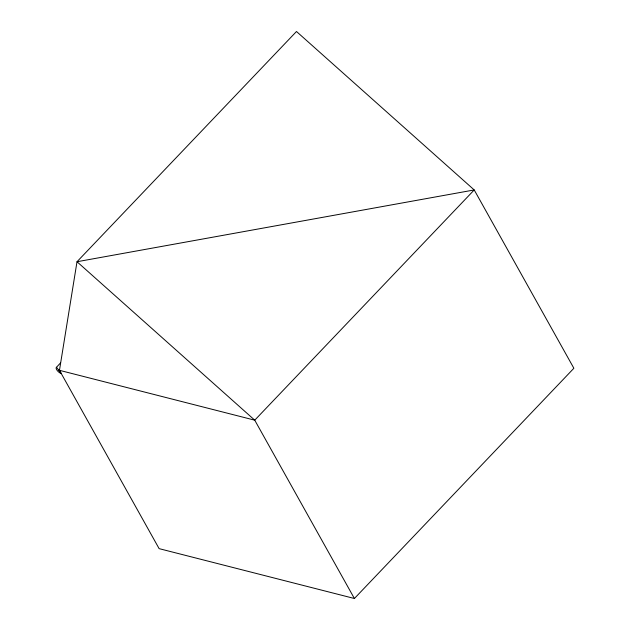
<?xml version="1.0" encoding="UTF-8"?>
<svg xmlns="http://www.w3.org/2000/svg" width="630" height="630" viewBox="0 0 630 630"><rect width="100%" height="100%" fill="white"/><g stroke="black" fill="none" stroke-linecap="round" stroke-linejoin="round"><path stroke-width="0.94" d="M56.519 367.235L61.228 373.472A4.292 1.788 43.6 0 1 57.172 370.44A4.292 1.788 43.6 0 1 56.519 367.235L60.535 362.927M354.399 598.5L573.875 368.266L474.217 189.945L296.486 31.5L77.01 261.733L59.464 370.322L159.122 548.643L354.399 598.5L254.74 420.178L77.01 261.733L474.217 189.945L254.74 420.178L58.7 370.125"/></g></svg>
